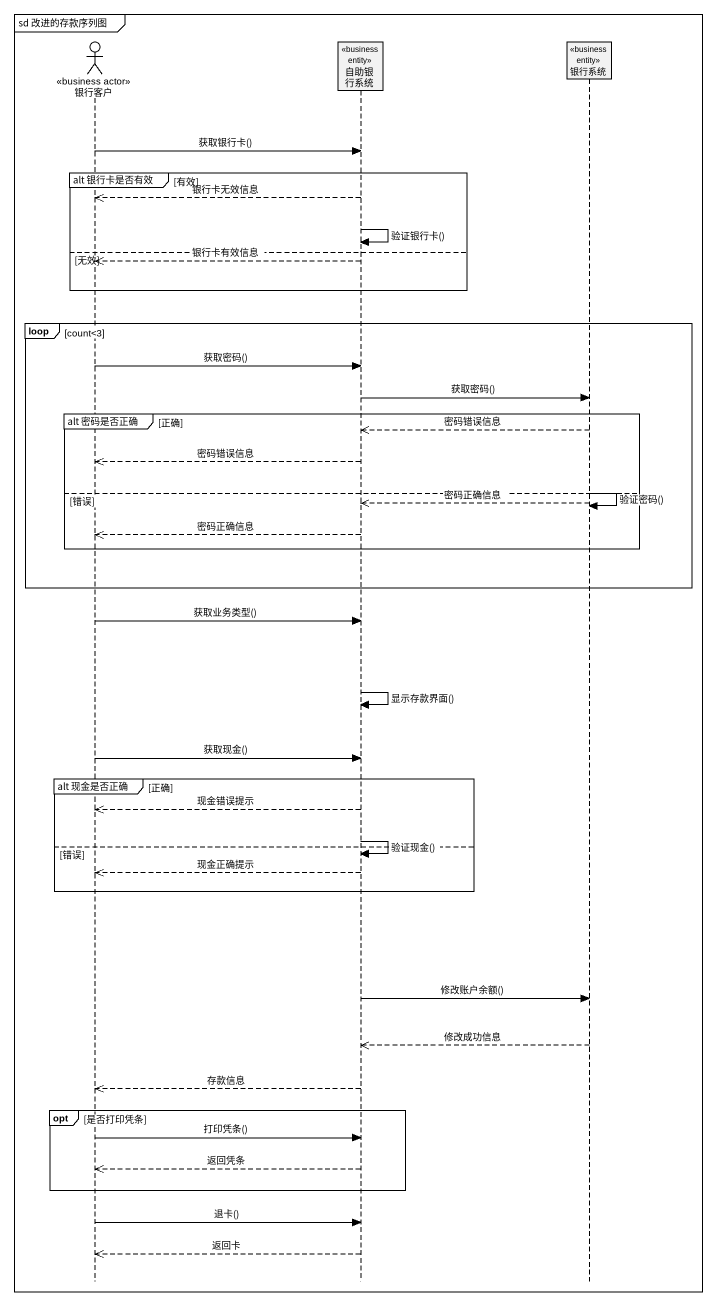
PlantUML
@startuml
mainframe sd 改进的存款序列图
hide footbox
actor 银行客户 <<business actor>>
participant 自助银行系统 <<business entity>>
participant 银行系统 <<business entity>>

银行客户 -> 自助银行系统 : 获取银行卡()
group alt 银行卡是否有效 [有效]
  自助银行系统 -->> 银行客户 : 银行卡无效信息
  自助银行系统 -> 自助银行系统 : 验证银行卡()
else 无效
  自助银行系统 -->> 银行客户 : 银行卡有效信息
end
loop count<3
  银行客户 -> 自助银行系统 : 获取密码()
  自助银行系统 -> 银行系统 : 获取密码()
  group alt 密码是否正确 [正确]
    银行系统 -->> 自助银行系统 : 密码错误信息
    自助银行系统 -->> 银行客户 : 密码错误信息
  else 错误
    银行系统 -> 银行系统 : 验证密码()
    银行系统 -->> 自助银行系统 : 密码正确信息
    自助银行系统 -->> 银行客户 : 密码正确信息
  end
end
银行客户 -> 自助银行系统 : 获取业务类型()
自助银行系统 -> 自助银行系统 : 显示存款界面()
银行客户 -> 自助银行系统 : 获取现金()
group alt 现金是否正确 [正确]
  自助银行系统 -->> 银行客户 : 现金错误提示
  自助银行系统 -> 自助银行系统 : 验证现金()
else 错误
  自助银行系统 -->> 银行客户 : 现金正确提示
end
自助银行系统 -> 银行系统 : 修改账户余额()
银行系统 -->> 自助银行系统 : 修改成功信息
自助银行系统 -->> 银行客户 : 存款信息
opt 是否打印凭条
  银行客户 -> 自助银行系统 : 打印凭条()
  自助银行系统 -->> 银行客户 : 返回凭条
end
银行客户 -> 自助银行系统 : 退卡()
自助银行系统 -->> 银行客户 : 返回卡
@enduml
